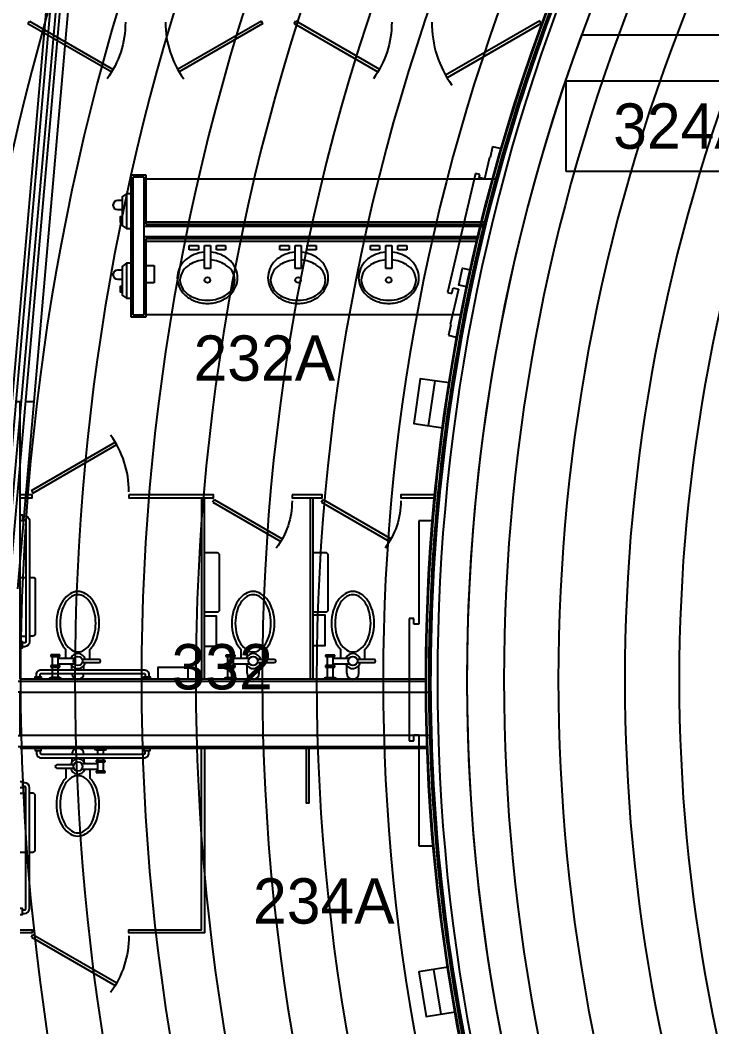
# Model space of a CAD drawing. Header units: inches. Extents: x -219 to 4035, y -10 to 4981.
# Drawn here: x 3421.1 to 3650.1, y 2491.6 to 2824.6 of the extents above; entities that cross this region are included whole.
import ezdxf
from ezdxf.enums import TextEntityAlignment as Align

# ---------------------------------------------------------------- set-up
doc = ezdxf.new("R2010")
doc.units = ezdxf.units.IN
doc.header["$LTSCALE"] = 48
doc.header["$MEASUREMENT"] = 0
doc.layers.get('0').update_dxf_attribs({"color": 13, "linetype": 'CONTINUOUS'})
for name, color, linetype in [('F2-BLDG1', 7, 'CONTINUOUS'), ('F2-BLDG3', 161, 'CONTINUOUS'), ('F2-REST1', 12, 'CONTINUOUS'), ('F2-REST2', 8, 'CONTINUOUS'), ('F2-RMNOS', 3, 'CONTINUOUS'), ('F3-BLDG1', 7, 'CONTINUOUS'), ('F3-BLDG3', 161, 'CONTINUOUS'), ('F3-BLDG4', 2, 'CONTINUOUS'), ('f3-handrail', 3, 'CONTINUOUS'), ('F3-RMNOS', 3, 'CONTINUOUS'), ('F4-BLDG3', 161, 'CONTINUOUS')]:
    doc.layers.add(name, color=color, linetype=linetype)
doc.layers.add('F2-Bldg1A', color=8, linetype='CONTINUOUS', plot=False)
doc.layers.add('F3-Bldg1A', color=8, linetype='CONTINUOUS', plot=False)
doc.styles.add('ATTR', font='romans.shx', dxfattribs={"width": 0.8, "height": 1.2})
doc.styles.add('ORIG-RMNOS', font='noting.shx')
doc.styles.add('RMNOS', font='noting.shx')

# ---------------------------------------------------------------- blocks, each defined once
blk = doc.blocks.new('rmnos')
at = {"color": 11}
for p, q in [((-0.40625, 0.15625), (0.40625, 0.15625)), ((-0.40625, -0.15625), (-0.40625, 0.15625)), ((0.40625, 0.15625), (0.40625, -0.15625)), ((0.40625, -0.15625), (-0.40625, -0.15625))]:
    blk.add_line(p, q, dxfattribs=at)
at = {"color": 9, "style": 'ORIG-RMNOS'}
blk.add_attdef('ROOM', text='', height=0.15625, dxfattribs=at).set_placement((0, 0), align=Align.MIDDLE)
blk = doc.blocks.new('BDR-32')
for p, q in [((-0.25, 1.43), (27.46, 17.43)), ((0.25, 0.57), (27.96, 16.57)), ((-0.25, 1.43), (0.25, 0.57))]:
    blk.add_line(p, q)
blk.add_arc((0, 1), 32, 0, 35.7974)
blk = doc.blocks.new('BDR-36')
for p, q in [((-0.25, 1.43), (30.93, 19.43)), ((0.25, 0.57), (31.43, 18.57)), ((-0.25, 1.43), (0.25, 0.57))]:
    blk.add_line(p, q)
blk.add_arc((0, 1), 36, 0, 35.352)
blk = doc.blocks.new('PLMB005')
for p, q in [((-1, -2.22), (-1, 5.39)), ((-1, 5.39), (1, 5.39)), ((-0.38, 5.39), (0.38, 5.39)), ((1, 5.39), (1, -2.22)), ((-6, -0.72), (-3, -0.72)), ((-6, -2.22), (-6, -0.72)), ((-3, -2.22), (-6, -2.22)), ((-3, -0.72), (-3, -2.22)), ((1, -2.22), (-1, -2.22)), ((3, -0.72), (6, -0.72)), ((3, -2.22), (3, -0.72)), ((6, -2.22), (3, -2.22)), ((6, -0.72), (6, -2.22))]:
    blk.add_line(p, q)
blk.add_circle((0, 9.25), 0.916)
for centre, radius, start, end in [((0.23, 4.46), 12.56, 91.0148, 111.5725), ((-0.23, 4.46), 12.56, 68.4275, 88.9852), ((-1.88, 8.28), 8.12, 134.6183, 178.5414), ((-2.71, 8.8), 6.42, 119.9521, 175.7693), ((-0.87, 7.25), 9.56, 111.5725, 134.6183), ((0.23, 3.7), 12.31, 108.1465, 119.9521), ((-0.16, 4.89), 11.06, 89.13, 108.1465), ((0.16, 4.89), 11.06, 71.8535, 90.87), ((-0.23, 3.7), 12.31, 60.0479, 71.8535), ((0.87, 7.25), 9.56, 45.3817, 68.4275), ((2.71, 8.8), 6.42, 4.2307, 60.0479), ((1.88, 8.28), 8.12, 1.4586, 45.3817), ((-1.88, 8.69), 8.12, 181.4586, 225.3817), ((-2.71, 9.73), 6.42, 184.2307, 240.0479), ((2.71, 9.73), 6.42, 299.9521, 355.7693), ((1.88, 8.69), 8.12, 314.6183, 358.5414), ((0.23, 14.82), 12.31, 240.0479, 251.8535), ((-0.23, 14.82), 12.31, 288.1465, 299.9521), ((-0.87, 9.71), 9.56, 225.3817, 248.4275), ((0.23, 12.5), 12.56, 248.4275, 264.3796), ((-0.16, 13.64), 11.06, 251.8535, 265.6441), ((0.16, 13.64), 11.06, 274.3559, 288.1465), ((-0.23, 12.5), 12.56, 275.6204, 291.5725), ((0.87, 9.71), 9.56, 291.5725, 314.6183)]:
    blk.add_arc(centre, radius, start, end)
blk = doc.blocks.new('PLMB013')
for p, q in [((-2, -2), (-2, -4.5)), ((2, -2), (2, -4.5)), ((5.5, 0), (9.5, 0)), ((6, -0.5), (9, -0.5)), ((6.5, -0.5), (6.5, -4)), ((8.5, -4), (8.5, -0.5)), ((-1.4, -5.5), (-7, -5.5)), ((-7, -6.5), (-1.4, -6.5)), ((1.1, -5), (6.5, -5)), ((9, -4), (6, -4)), ((6, -4), (6, -4.5)), ((6, -4.5), (9, -4.5)), ((6.5, -4.5), (6.5, -7.5)), ((8.5, -7.5), (8.5, -4.5)), ((9, -4.5), (9, -4)), ((-4, -7), (-4, -9.86)), ((6.5, -7), (1.12, -7)), ((4, -7), (4, -9.86)), ((9, -7.5), (6, -7.5)), ((6, -7.5), (6, -8)), ((6, -8), (9, -8)), ((9, -8), (9, -7.5))]:
    blk.add_line(p, q)
for points in [[(-4, -9.86, 0.048991), (-5, -11.08, 0.080337), (-6.5, -14.33, 0.068118), (-7.07, -18.5, 0.068118), (-6.5, -22.67, 0.080337), (-5, -25.92, 0.107079), (-2.55, -28.28, 0.138729), (0, -29, 0.138729)], [(0, -29, 0.138729), (2.55, -28.28, 0.107079), (5, -25.92, 0.080337), (6.5, -22.67, 0.068118), (7.07, -18.5, 0.068118), (6.5, -14.33, 0.080337), (5, -11.08, 0.048991), (4, -9.86, 0.138729)]]:
    blk.add_lwpolyline(points, format="xyb")
blk.add_lwpolyline([(0, -27.95, 0.147629), (2.09, -27.32, 0.10713), (4.17, -25.18, 0.076355), (5.42, -22.28, 0.063283), (5.9, -18.5, 0.063283), (5.42, -14.72, 0.076355), (4.17, -11.82, 0.10713), (2.09, -9.68, 0.147629), (0, -9.05, 0.147629), (-2.09, -9.68, 0.10713), (-4.17, -11.82, 0.076355), (-5.42, -14.72, 0.063283), (-5.9, -18.5, 0.063283), (-5.42, -22.28, 0.076355), (-4.17, -25.18, 0.10713), (-2.09, -27.32, 0.147629)], format="xyb", close=True)
blk.add_circle((0, -6), 1.5)
for centre, radius, start, end in [((0, -2), 2, 0, 180), ((6.02, 0.02), 0.522, 182.4084, 267.5916), ((8.98, 0.02), 0.522, 272.4084, 357.5916), ((-7, -6), 0.5, 90, 270), ((-3, -7), 1, 150.0031, 180), ((0, -6), 2.5, 23.5782, 168.577), ((0, -6), 2.5, 191.8763, 336.4218)]:
    blk.add_arc(centre, radius, start, end)
at = {"style": 'ATTR', "width": 0.8, "flags": 9}
blk.add_attdef('ESTCODE', (5.5, 0), '', height=0.0000769, dxfattribs=at)
blk = doc.blocks.new('BDR-26')
for p, q in [((-0.25, 1.43), (22.26, 14.43)), ((0.25, 0.57), (22.76, 13.56)), ((-0.25, 1.43), (0.25, 0.57))]:
    blk.add_line(p, q)
blk.add_arc((0, 1), 26, 0, 36.9888)
blk = doc.blocks.new('RMNOS-1')
at = {"color": 9, "style": 'RMNOS'}
blk.add_attdef('ROOM', text='', height=0.1562, dxfattribs=at).set_placement((0, 0), align=Align.MIDDLE)

msp = doc.modelspace()

# ---------------------------------------------------------------- linework, layer by layer
at = {"layer": 'F2-BLDG1'}
for p, q in [((3457.87, 2726.41), (3457.87, 2773.41)), ((3457.87, 2773.41), (3462.75, 2773.41)), ((3462.75, 2773.41), (3462.75, 2757.12)), ((3462.75, 2757.12), (3575.27, 2757.12)), ((3572.55, 2752.25), (3462.75, 2752.25)), ((3462.75, 2752.25), (3462.75, 2726.41)), ((3462.75, 2726.41), (3457.87, 2726.41)), ((3421.12, 2606.62), (3421.12, 2698.12)), ((3555.5, 2606.63), (3421.12, 2606.62)), ((3555.91, 2583.75), (3421.12, 2583.75))]:
    msp.add_line(p, q, dxfattribs=at)
for radius, start, end in [(618, 150.32065, 209.67935), (630, 154.3675, 166.16732), (631.5, 166.65584, 179.9886), (631.5, 182.06461, 193.58917)]:
    msp.add_arc((4187, 2606.5), radius, start, end, dxfattribs=at)
at = {"layer": 'F2-Bldg1A'}
for p, q in [((3458.5, 2727.04), (3458.5, 2772.79)), ((3458.5, 2772.79), (3462.12, 2772.79)), ((3462.12, 2772.79), (3462.12, 2727.04)), ((3462.12, 2756.5), (3574.47, 2756.5)), ((3572.7, 2752.87), (3462.12, 2752.87)), ((3462.12, 2727.04), (3458.5, 2727.04)), ((3420.5, 2606), (3555.5, 2606)), ((3421.12, 2602.37), (3420.5, 2602.37)), ((3420.5, 2588), (3421.12, 2588)), ((3420.5, 2584.37), (3555.89, 2584.37))]:
    msp.add_line(p, q, dxfattribs=at)
for radius, start, end in [(630.62, 166.1813, 179.98858), (631.5, 166.25921, 166.65584), (631.5, 179.9886, 180.37426), (630.62, 179.98858, 180.37478), (631.5, 181.67875, 182.06461), (630.62, 181.68108, 194.00602)]:
    msp.add_arc((4187, 2606.5), radius, start, end, dxfattribs=at)
at = {"layer": 'F2-BLDG3'}
for p, q in [((3421.12, 2588), (3421.12, 2602.37)), ((3421.12, 2602.37), (3557.01, 2602.37)), ((3557.27, 2588), (3421.12, 2588))]:
    msp.add_line(p, q, dxfattribs=at)
msp.add_arc((4187, 2606.5), 630, 166.16732, 194.07879, dxfattribs=at)
at = {"layer": 'F2-REST1'}
for p, q in [((3462.75, 2772.12), (3579.16, 2772.12)), ((3462.75, 2727.25), (3567.15, 2727.25))]:
    msp.add_line(p, q, dxfattribs=at)
for points in [[(3421.12, 2666.62), (3425.13, 2666.62), (3425.13, 2667.62), (3421.12, 2667.62)], [(3558.47, 2667.62), (3547.13, 2667.62), (3547.13, 2666.62), (3558.37, 2666.62)], [(3481.12, 2666.62), (3481.12, 2606.62)], [(3482.12, 2606.62), (3482.12, 2666.62)], [(3517.12, 2666.62), (3517.12, 2606.63)], [(3518.12, 2606.63), (3518.12, 2666.62)], [(3482.12, 2583.69), (3482.12, 2522.75), (3457.13, 2522.75), (3457.13, 2523.75), (3481.12, 2523.75), (3481.14, 2583.75)], [(3515.75, 2583.75), (3515.75, 2565.75), (3516.75, 2565.75), (3516.75, 2583.75)], [(3421.12, 2523.75), (3425.13, 2523.75), (3425.13, 2522.75), (3421.12, 2522.75)]]:
    msp.add_lwpolyline(points, dxfattribs=at)
for points in [[(3457.13, 2667.62), (3457.13, 2666.62), (3485.13, 2666.62), (3485.13, 2667.62)], [(3511.13, 2667.62), (3511.13, 2666.62), (3521.13, 2666.62), (3521.13, 2667.62)]]:
    msp.add_lwpolyline(points, close=True, dxfattribs=at)
at = {"layer": 'F2-REST2'}
for p, q in [((3456.37, 2767.16), (3456.37, 2755.66)), ((3462.75, 2757.87), (3575.46, 2757.87)), ((3462.75, 2751.5), (3572.37, 2751.5)), ((3456.37, 2744.16), (3456.37, 2732.66)), ((3462.75, 2743.42), (3465.5, 2743.42)), ((3465.5, 2743.42), (3465.5, 2737.67)), ((3465.5, 2737.67), (3462.75, 2737.67)), ((3558.38, 2705.28), (3556.22, 2690.44)), ((3421.12, 2640.31), (3423, 2640.31)), ((3421.12, 2620.81), (3423, 2620.81)), ((3434.25, 2614.63), (3431.25, 2614.63)), ((3431.25, 2614.63), (3431.25, 2614.13)), ((3431.25, 2614.13), (3434.25, 2614.13)), ((3431.75, 2614.13), (3431.75, 2611.13)), ((3433.75, 2611.13), (3433.75, 2614.13)), ((3434.25, 2614.13), (3434.25, 2614.63)), ((3436.25, 2613.63), (3436.25, 2616.49)), ((3444.25, 2613.63), (3444.25, 2616.49)), ((3434.25, 2611.13), (3431.25, 2611.13)), ((3431.25, 2611.13), (3431.25, 2610.63)), ((3431.25, 2610.63), (3434.25, 2610.63)), ((3431.75, 2610.63), (3431.75, 2607.13)), ((3433.75, 2613.63), (3439.13, 2613.63)), ((3439.15, 2611.63), (3433.75, 2611.63)), ((3433.75, 2607.13), (3433.75, 2610.63)), ((3434.25, 2610.63), (3434.25, 2611.13)), ((3438.25, 2609.75), (3438.25, 2611.13)), ((3447.25, 2613.13), (3441.65, 2613.13)), ((3441.65, 2612.13), (3447.25, 2612.13)), ((3442.25, 2609.75), (3442.25, 2611.13)), ((3434.25, 2607.13), (3431.25, 2607.13)), ((3434.75, 2606.62), (3430.75, 2606.62)), ((3438.25, 2580.62), (3438.25, 2579.25)), ((3442.25, 2580.62), (3442.25, 2579.25)), ((3446.25, 2583.25), (3449.25, 2583.25)), ((3446.75, 2583.25), (3446.75, 2581.87)), ((3446.75, 2580.62), (3446.75, 2579.75)), ((3448.75, 2581.87), (3448.75, 2583.25)), ((3448.75, 2579.75), (3448.75, 2580.62)), ((3438.85, 2578.25), (3433.25, 2578.25)), ((3433.25, 2577.25), (3438.85, 2577.25)), ((3441.35, 2578.75), (3446.75, 2578.75)), ((3449.25, 2579.75), (3446.25, 2579.75)), ((3446.25, 2579.75), (3446.25, 2579.25)), ((3446.25, 2579.25), (3449.25, 2579.25)), ((3446.75, 2579.25), (3446.75, 2576.25)), ((3448.75, 2576.25), (3448.75, 2579.25)), ((3449.25, 2579.25), (3449.25, 2579.75)), ((3436.25, 2576.75), (3436.25, 2573.88)), ((3446.75, 2576.75), (3441.37, 2576.75)), ((3444.25, 2576.75), (3444.25, 2573.88)), ((3449.25, 2576.25), (3446.25, 2576.25)), ((3446.25, 2576.25), (3446.25, 2575.75)), ((3446.25, 2575.75), (3449.25, 2575.75)), ((3449.25, 2575.75), (3449.25, 2576.25)), ((3421.12, 2568.94), (3423, 2568.94)), ((3421.12, 2549.44), (3423, 2549.44))]:
    msp.add_line(p, q, dxfattribs=at)
for points in [[(3457.87, 2767.16), (3456.37, 2767.16), (3454.87, 2766.16), (3454.87, 2756.66), (3456.37, 2755.66), (3457.87, 2755.66)], [(3454.87, 2757.66), (3454.37, 2757.66), (3454.37, 2759.66), (3454.87, 2759.66)], [(3457.87, 2744.16), (3456.37, 2744.16), (3454.87, 2743.16), (3454.87, 2733.66), (3456.37, 2732.66), (3457.87, 2732.66)], [(3569, 2736.39), (3566.31, 2736.96), (3567.51, 2742.59), (3570.2, 2742.01)], [(3454.87, 2734.66), (3454.37, 2734.66), (3454.37, 2736.66), (3454.87, 2736.66)], [(3563.16, 2704.59), (3553.58, 2705.98), (3551.42, 2691.14), (3561.01, 2689.74)], [(3421.12, 2661), (3421.87, 2661), (3421.87, 2659), (3421.12, 2659)], [(3482.12, 2617.52), (3486.12, 2617.52), (3486.12, 2627.52), (3482.12, 2627.52)], [(3518.12, 2617.77), (3522.12, 2617.77), (3522.12, 2627.77), (3518.12, 2627.77)], [(3421.12, 2617), (3421.87, 2617), (3421.87, 2619), (3421.12, 2619)], [(3476.69, 2606.62), (3476.69, 2610.5), (3466.69, 2610.5), (3466.69, 2606.62)], [(3426.12, 2606.62), (3426.12, 2607.37), (3428.12, 2607.37), (3428.12, 2606.62)], [(3462.12, 2606.62), (3462.12, 2607.37), (3464.12, 2607.37), (3464.12, 2606.62)], [(3426.12, 2583.75), (3426.12, 2583), (3428.12, 2583), (3428.12, 2583.75)], [(3462.12, 2583.75), (3462.12, 2583), (3464.12, 2583), (3464.12, 2583.75)], [(3421.12, 2572.75), (3421.87, 2572.75), (3421.87, 2570.75), (3421.12, 2570.75)], [(3421.12, 2528.75), (3421.87, 2528.75), (3421.87, 2530.75), (3421.12, 2530.75)], [(3562.7, 2511.43), (3553.13, 2509.86), (3555.56, 2495.05), (3565.13, 2496.63)], [(3557.91, 2510.64), (3560.34, 2495.84)]]:
    msp.add_lwpolyline(points, dxfattribs=at)
for points in [[(3454.87, 2764.91), (3453.36, 2764.91, 1), (3453.36, 2761.91), (3454.87, 2761.91)], [(3454.87, 2741.91), (3453.36, 2741.91, 1), (3453.36, 2738.91), (3454.87, 2738.91)], [(3421.87, 2660.62), (3422.62, 2660.62, -0.377553), (3424.24, 2659.21), (3424.25, 2619, -0.411257), (3422.64, 2617.38), (3421.87, 2617.38)], [(3421.88, 2659.37), (3422.63, 2659.38, -0.337908), (3422.99, 2659.1), (3423, 2619, -0.40737), (3422.63, 2618.63), (3421.88, 2618.63)], [(3482.12, 2628.87), (3486.37, 2628.87, 0.421382), (3487.12, 2629.64), (3487.12, 2647.59, 0.401898), (3486.37, 2648.37), (3482.12, 2648.37)], [(3518.12, 2628.87), (3522.37, 2628.87, 0.421382), (3523.12, 2629.64), (3523.12, 2647.59, 0.401898), (3522.37, 2648.37), (3518.12, 2648.37)], [(3424.25, 2640.31), (3425.38, 2640.31, -0.465289), (3426.12, 2639.42), (3426.12, 2621.69, -0.368651), (3425.38, 2620.81), (3424.25, 2620.81)], [(3440.25, 2635.63, 0.138729), (3437.7, 2634.9, 0.107079), (3435.25, 2632.55, 0.080337), (3433.75, 2629.3, 0.068118), (3433.18, 2625.13, 0.068118), (3433.75, 2620.95, 0.080337), (3435.25, 2617.7, 0.048991), (3436.25, 2616.49, 0.138729)], [(3444.25, 2616.49, 0.048991), (3445.25, 2617.7, 0.080337), (3446.75, 2620.95, 0.068118), (3447.32, 2625.13, 0.068118), (3446.75, 2629.3, 0.080337), (3445.25, 2632.55, 0.107079), (3442.8, 2634.9, 0.138729), (3440.25, 2635.63, 0.138729)], [(3426.5, 2607.37), (3426.5, 2608.12, -0.414214), (3428.12, 2609.75), (3462.12, 2609.75, -0.414214), (3463.75, 2608.12), (3463.75, 2607.37)], [(3427.75, 2607.37), (3427.75, 2608.12, -0.414214), (3428.12, 2608.5), (3462.12, 2608.5, -0.414214), (3462.5, 2608.12), (3462.5, 2607.37)], [(3426.5, 2583), (3426.5, 2582.25, 0.414214), (3428.12, 2580.62), (3462.12, 2580.62, 0.414214), (3463.75, 2582.25), (3463.75, 2583)], [(3427.75, 2583), (3427.75, 2582.25, 0.414214), (3428.12, 2581.87), (3462.12, 2581.87, 0.414214), (3462.5, 2582.25), (3462.5, 2583)], [(3436.25, 2573.88, 0.048991), (3435.25, 2572.67, 0.080337), (3433.75, 2569.42, 0.068118), (3433.18, 2565.25, 0.068118), (3433.75, 2561.07, 0.080337), (3435.25, 2557.82, 0.107079), (3437.7, 2555.47, 0.138729), (3440.25, 2554.75, 0.138729)], [(3440.25, 2554.75, 0.138729), (3442.8, 2555.47, 0.107079), (3445.25, 2557.82, 0.080337), (3446.75, 2561.07, 0.068118), (3447.32, 2565.25, 0.068118), (3446.75, 2569.42, 0.080337), (3445.25, 2572.67, 0.048991), (3444.25, 2573.88, 0.138729)], [(3421.87, 2529.13), (3422.62, 2529.12, 0.377553), (3424.24, 2530.54), (3424.25, 2570.75, 0.411257), (3422.64, 2572.37), (3421.87, 2572.37)], [(3421.88, 2530.38), (3422.63, 2530.37, 0.337908), (3422.99, 2530.65), (3423, 2570.75, 0.40737), (3422.63, 2571.12), (3421.88, 2571.12)], [(3424.25, 2549.44), (3425.38, 2549.44, 0.465289), (3426.12, 2550.33), (3426.12, 2568.06, 0.368651), (3425.38, 2568.94), (3424.25, 2568.94)]]:
    msp.add_lwpolyline(points, format="xyb", dxfattribs=at)
for points in [[(3440.25, 2634.58, 0.147629), (3438.16, 2633.95, 0.10713), (3436.08, 2631.81, 0.076355), (3434.83, 2628.9, 0.063283), (3434.35, 2625.13, 0.063283), (3434.83, 2621.35, 0.076355), (3436.08, 2618.44, 0.10713), (3438.16, 2616.3, 0.147629), (3440.25, 2615.67, 0.147629), (3442.34, 2616.3, 0.10713), (3444.42, 2618.44, 0.076355), (3445.67, 2621.35, 0.063283), (3446.15, 2625.13, 0.063283), (3445.67, 2628.9, 0.076355), (3444.42, 2631.81, 0.10713), (3442.34, 2633.95, 0.147629)], [(3440.25, 2555.8, 0.147629), (3442.34, 2556.43, 0.10713), (3444.42, 2558.56, 0.076355), (3445.67, 2561.47, 0.063283), (3446.15, 2565.25, 0.063283), (3445.67, 2569.03, 0.076355), (3444.42, 2571.93, 0.10713), (3442.34, 2574.07, 0.147629), (3440.25, 2574.7, 0.147629), (3438.16, 2574.07, 0.10713), (3436.08, 2571.93, 0.076355), (3434.83, 2569.03, 0.063283), (3434.35, 2565.25, 0.063283), (3434.83, 2561.47, 0.076355), (3436.08, 2558.56, 0.10713), (3438.16, 2556.43, 0.147629)]]:
    msp.add_lwpolyline(points, format="xyb", close=True, dxfattribs=at)
for centre in [(3440.25, 2612.63), (3440.25, 2577.75)]:
    msp.add_circle(centre, 1.5, dxfattribs=at)
for centre, radius, start, end in [((3440.25, 2612.63), 2.5, 11.8763, 156.4218), ((3440.25, 2612.63), 2.5, 203.5782, 348.577), ((3443.25, 2613.63), 1, 330.0031, 0), ((3447.25, 2612.63), 0.5, 270, 90), ((3431.27, 2606.6), 0.522, 92.4084, 177.5916), ((3434.23, 2606.6), 0.522, 2.4084, 87.5916), ((3440.25, 2608.63), 2, 183.6053, 356.3947), ((3440.25, 2581.75), 2, 3.6027, 176.3973), ((3446.27, 2583.77), 0.522, 182.4084, 267.5916), ((3449.23, 2583.77), 0.522, 272.4084, 357.5916), ((3433.25, 2577.75), 0.5, 90, 270), ((3437.25, 2576.75), 1, 150.0031, 180), ((3440.25, 2577.75), 2.5, 23.5782, 168.577), ((3440.25, 2577.75), 2.5, 191.8763, 336.4218)]:
    msp.add_arc(centre, radius, start, end, dxfattribs=at)
at = {"layer": 'F3-BLDG1'}
msp.add_line((3606.96, 2819.75), (3909, 2819.75), dxfattribs=at)
for radius, start, end in [(631.75, 154.40363, 205.60152), (618, 159.81425, 209.67935)]:
    msp.add_arc((4187, 2606.5), radius, start, end, dxfattribs=at)
at = {"layer": 'F3-Bldg1A'}
for radius, start, end in [(631.62, 154.40106, 205.60152), (631.5, 154.39848, 205.60152), (630.62, 154.38043, 205.61957), (630, 154.36748, 205.63252)]:
    msp.add_arc((4187, 2606.5), radius, start, end, dxfattribs=at)
at = {"layer": 'F3-BLDG3'}
for p, q in [((3577.52, 2782.7), (3576.67, 2779.11)), ((3580.14, 2782.09), (3577.52, 2782.7)), ((3576.43, 2779.17), (3574.77, 2772.1)), ((3576.67, 2779.11), (3576.43, 2779.17)), ((3571.85, 2773.89), (3562.55, 2734.47)), ((3573.31, 2773.54), (3571.85, 2773.89)), ((3573.06, 2772.5), (3573.31, 2773.54)), ((3574.77, 2772.1), (3573.06, 2772.5)), ((3562.55, 2734.47), (3564.01, 2734.13)), ((3566.2, 2735.66), (3563.44, 2723.93)), ((3564.01, 2734.13), (3564.47, 2736.07)), ((3564.47, 2736.07), (3566.2, 2735.66)), ((3563.68, 2723.87), (3562.86, 2720.37)), ((3563.44, 2723.93), (3563.68, 2723.87)), ((3562.86, 2720.37), (3565.48, 2719.76)), ((3557.44, 2659.04), (3553.11, 2659.04)), ((3553.11, 2659.04), (3553.11, 2624.81)), ((3551.39, 2626.75), (3549.89, 2626.75)), ((3549.89, 2626.75), (3549.89, 2586.25)), ((3551.39, 2624.81), (3551.39, 2626.75)), ((3553.11, 2624.81), (3551.39, 2624.81)), ((3551.39, 2586.25), (3551.39, 2588.25)), ((3551.39, 2588.25), (3553.11, 2588.25)), ((3553.11, 2588.25), (3553.11, 2551.48)), ((3549.89, 2586.25), (3551.39, 2586.25)), ((3553.11, 2551.48), (3557.65, 2551.48))]:
    msp.add_line(p, q, dxfattribs=at)
at = {"layer": 'F3-BLDG4'}
for p, q in [((3420.34, 2636.5), (3438.76, 2847.12)), ((3419.83, 2698.5), (3421.45, 2698.5)), ((3422.95, 2698.5), (3425.76, 2698.5))]:
    msp.add_line(p, q, dxfattribs=at)
at = {"layer": 'f3-handrail'}
msp.add_lwpolyline([(3416.64, 2638.92), (3415.7, 2638.92, -0.440036), (3414.7, 2640.01), (3432.97, 2848.72, -0.340662), (3434.21, 2850.07), (3526.07, 2865.86), (3527.55, 2866.11), (3527.29, 2867.59), (3433.96, 2851.55, 0.340662), (3431.48, 2848.85), (3413.21, 2640.14, 0.440036), (3415.7, 2637.42), (3416.51, 2637.42)], format="xyb", dxfattribs=at)
msp.add_lwpolyline([(3417.67, 2638.51), (3435.71, 2843.22), (3434.22, 2843.35), (3416.2, 2638.92)], dxfattribs=at)
at = {"layer": 'F4-BLDG3'}
for radius, start, end in [(818, 159.66589, 200.33411), (778, 158.57027, 201.42973), (738, 157.34616, 202.65384), (698, 155.96874, 204.03126), (800, 159.66589, 200.33411), (760, 158.57027, 201.42973), (720, 157.34616, 202.65384), (680, 155.96874, 204.03126), (658, 156.7018, 203.2982), (640, 156.7018, 203.2982), (618, 157.52492, 202.47508), (600, 157.52492, 202.47508), (578, 158.45607, 201.54393), (560, 158.4561, 201.5439)]:
    msp.add_arc((4199.25, 2606.5), radius, start, end, dxfattribs=at)

# ---------------------------------------------------------------- block references
at = {"layer": 'F2-REST2', "xscale": -1, "rotation": 180}
for name, p in [('BDR-32', (3423.97, 2824.87)), ('BDR-32', (3512.1, 2824.94)), ('BDR-26', (3485.13, 2666.62)), ('BDR-26', (3521.13, 2666.62)), ('BDR-32', (3425.13, 2522.75))]:
    msp.add_blockref(name, p, dxfattribs=at)
at = {"layer": 'F2-REST2', "rotation": 180}
for name, p in [('BDR-32', (3501.22, 2824.87)), ('BDR-36', (3593.35, 2824.94)), ('PLMB005', (3483.12, 2747.88)), ('PLMB005', (3513.12, 2747.88)), ('PLMB005', (3543.12, 2747.88)), ('PLMB013', (3498.25, 2606.62)), ('PLMB013', (3531.25, 2606.62))]:
    msp.add_blockref(name, p, dxfattribs=at)
at = {"layer": 'F2-REST2'}
msp.add_blockref('BDR-32', (3425.13, 2667.62), dxfattribs=at)
at = {"layer": 'F2-RMNOS'}
ref = msp.add_blockref('RMNOS-1', (3501.96, 2712.83), dxfattribs=dict(at, xscale=96, yscale=96, zscale=96))
ref.add_attrib('ROOM', '232A', dxfattribs={"layer": '0', "color": 9, "height": 15, "style": 'RMNOS'}).set_placement((3501.96, 2712.83), align=Align.MIDDLE)
ref = msp.add_blockref('RMNOS-1', (3521.65, 2533.28), dxfattribs=dict(at, xscale=96, yscale=96, zscale=96))
ref.add_attrib('ROOM', '234A', dxfattribs={"layer": '0', "color": 9, "height": 15, "style": 'RMNOS'}).set_placement((3521.65, 2533.28), align=Align.MIDDLE)
at = {"layer": 'F3-RMNOS'}
ref = msp.add_blockref('rmnos', (3640.83, 2789.56), dxfattribs=dict(at, xscale=96, yscale=96, zscale=96))
ref.add_attrib('ROOM', '324A', dxfattribs={"layer": '0', "color": 9, "height": 15, "style": 'ORIG-RMNOS'}).set_placement((3640.83, 2789.56), align=Align.MIDDLE)
ref = msp.add_blockref('RMNOS-1', (3488, 2610.75), dxfattribs=dict(at, xscale=96, yscale=96, zscale=96))
ref.add_attrib('ROOM', '332', dxfattribs={"layer": '0', "color": 9, "height": 15, "style": 'RMNOS'}).set_placement((3488, 2610.75), align=Align.MIDDLE)

# ---------------------------------------------------------------- texts
at = {"layer": 'F2-REST2', "style": 'ATTR', "width": 0.8, "flags": 9}
msp.add_attdef('ESTCODE', (3434.75, 2606.62), '', height=0.0000769, rotation=180, dxfattribs=at)
msp.add_attdef('ESTCODE', (3445.75, 2583.75), '', height=0.0000769, dxfattribs=at)

doc.saveas('drawing.dxf')
